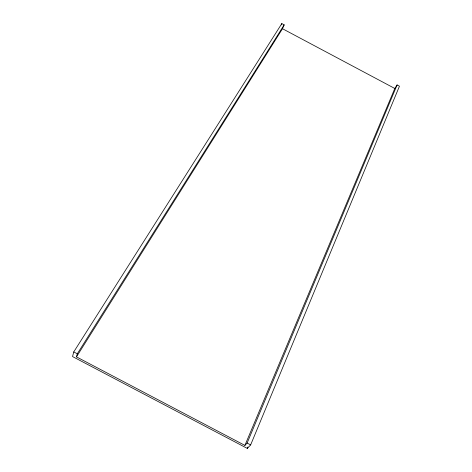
<?xml version="1.0" encoding="UTF-8"?>
<svg xmlns="http://www.w3.org/2000/svg" width="472" height="472" viewBox="0 0 472 472"><rect width="100%" height="100%" fill="white"/><g stroke="black" fill="none" stroke-linecap="round" stroke-linejoin="round"><path stroke-width="0.71" d="M73.75 351.923L72.546 356.561L247.293 448.4L250.644 444.907L399.454 86.199L397.099 84.948L394.804 88.476L244.903 445.403L76.464 356.873L77.296 353.788L284.173 24.857L281.813 23.6L73.75 351.923L77.296 353.788M247.293 448.4L247.859 447.043M244.903 445.403L247.116 443.055L397.099 84.948M281.259 24.886L281.813 23.6M76.464 356.873L282.486 28.715L284.173 24.857M247.116 443.055L250.644 444.907M282.486 28.715L394.804 88.476"/></g></svg>
